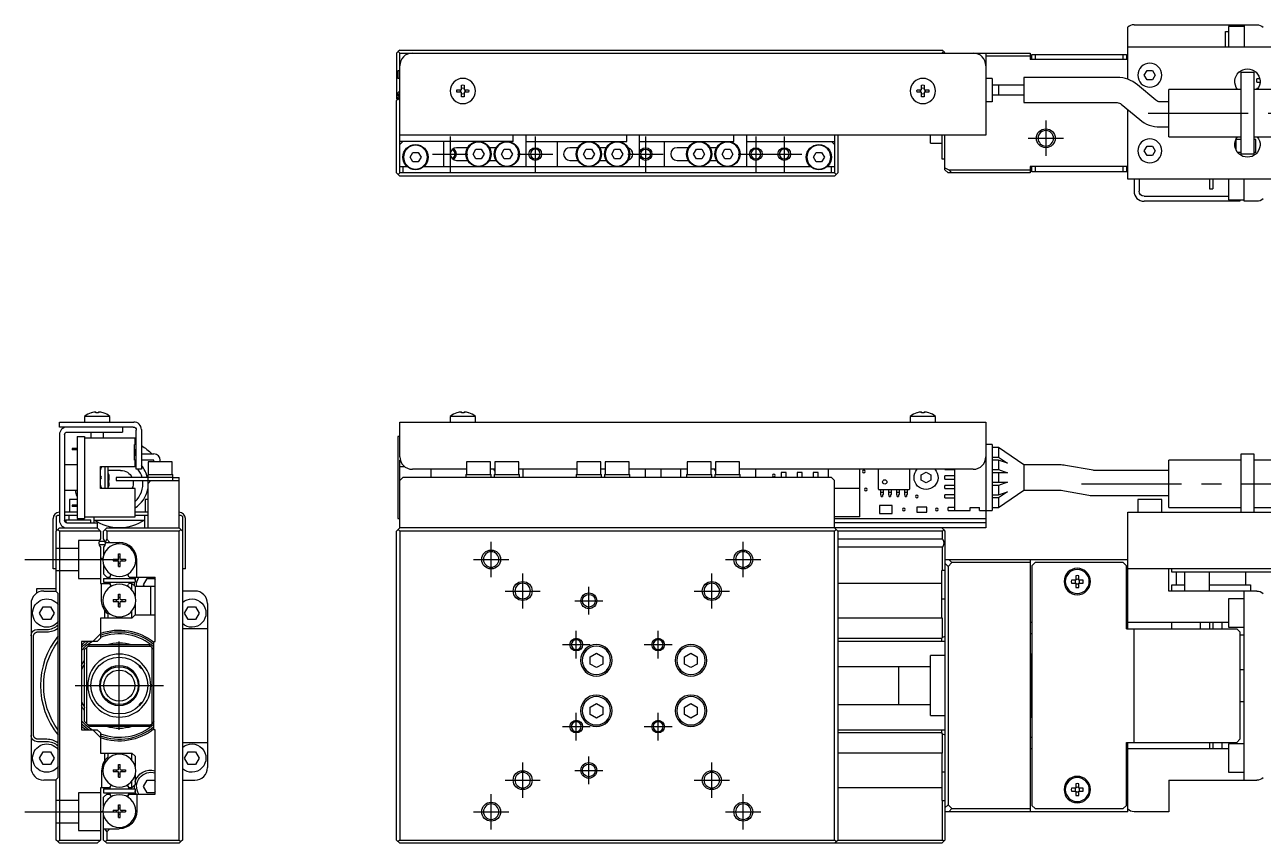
# Model space of a CAD drawing. Extents: x -1 to 643, y -8 to 203.
# Drawn here: x -1 to 195.5, y 73 to 202.8 of the extents above; entities that cross this region are included whole.
import ezdxf

# ---------------------------------------------------------------- set-up
doc = ezdxf.new("R2010")
doc.units = 0
doc.header["$LTSCALE"] = 0.5
doc.linetypes.add('CENTER', pattern=[50.8, 31.75, -6.35, 6.35, -6.35])
doc.linetypes.add('DASHED', pattern=[19.05, 12.7, -6.35])
for name, color, linetype in [('MSM_CENTER', 1, 'CENTER'), ('MSM_CONTINUOUS', 7, 'CONTINUOUS'), ('MSM_DASHED', 4, 'DASHED'), ('MSM_NARROW', 5, 'CONTINUOUS')]:
    doc.layers.add(name, color=color, linetype=linetype)

msp = doc.modelspace()

# ---------------------------------------------------------------- linework, layer by layer
at = {"layer": 'MSM_CENTER'}
for p, q in [((177.25, 188.8), (313.07, 188.8)), ((161, 187.6), (161, 182)), ((66.5, 185.1), (66.5, 179.5)), ((80, 185.1), (80, 179.5)), ((97.5, 185.1), (97.5, 179.5)), ((115, 185.1), (115, 179.5)), ((119.5, 185.1), (119.5, 179.5)), ((158.2, 184.8), (163.8, 184.8)), ((63.7, 182.3), (69.3, 182.3)), ((77.2, 182.3), (82.8, 182.3)), ((94.7, 182.3), (100.3, 182.3)), ((112.2, 182.3), (122.3, 182.3)), ((166.66, 130), (313.4, 130)), ((73, 115.2), (73, 120.8)), ((113, 115.2), (113, 120.8)), ((-1, 118), (14, 118)), ((70.2, 118), (75.8, 118)), ((110.2, 118), (115.8, 118)), ((78, 110.2), (78, 115.8)), ((108, 110.2), (108, 115.8)), ((75.2, 113), (80.8, 113)), ((88.5, 109.25), (88.5, 113.65)), ((105.2, 113), (110.8, 113)), ((86.3, 111.45), (90.7, 111.45)), ((86.5, 102.3), (86.5, 106.7)), ((99.5, 102.3), (99.5, 106.7)), ((14, 91), (14, 105)), ((84.3, 104.5), (88.7, 104.5)), ((97.3, 104.5), (101.7, 104.5)), ((7, 98), (21, 98)), ((86.5, 89.3), (86.5, 93.7)), ((99.5, 89.3), (99.5, 93.7)), ((84.3, 91.5), (88.7, 91.5)), ((97.3, 91.5), (101.7, 91.5)), ((88.5, 82.35), (88.5, 86.75)), ((78, 80.2), (78, 85.8)), ((86.3, 84.55), (90.7, 84.55)), ((108, 80.2), (108, 85.8)), ((75.2, 83), (80.8, 83)), ((105.2, 83), (110.8, 83)), ((73, 75.2), (73, 80.8)), ((113, 75.2), (113, 80.8)), ((-1, 78), (14, 78)), ((70.2, 78), (75.8, 78)), ((110.2, 78), (115.8, 78))]:
    msp.add_line(p, q, dxfattribs=at)
at = {"layer": 'MSM_CONTINUOUS'}
for p, q in [((174, 194.16), (174, 202.42)), ((175, 202.8), (194.5, 202.8)), ((190, 202.55), (190, 199.3)), ((192.5, 202.55), (190, 202.55)), ((192.5, 202.8), (192.5, 199.3)), ((189.5, 201.75), (190, 201.75)), ((189.5, 199.3), (189.5, 201.75)), ((58, 198.3), (58.25, 198.55)), ((58.5, 198.8), (58.25, 198.55)), ((58.25, 198.55), (58.5, 198.3)), ((58.5, 198.8), (144.5, 198.8)), ((144.75, 198.55), (144.5, 198.8)), ((144.5, 198.3), (144.75, 198.55)), ((144.75, 198.55), (145, 198.3)), ((174, 199.3), (201, 199.3)), ((58, 198.3), (58, 191.1)), ((58.5, 198.3), (158.5, 198.3)), ((58.5, 179.3), (58.5, 198.3)), ((151.5, 198.3), (151.5, 185.3)), ((158.5, 197.8), (151.5, 197.8)), ((158.5, 198.3), (158.5, 197.3)), ((174, 197.3), (158.5, 197.3)), ((158.8, 197.3), (158.8, 198.1)), ((158.8, 198.1), (173.8, 198.1)), ((159.3, 198.1), (159.3, 197.3)), ((173.3, 197.3), (173.3, 198.1)), ((173.8, 198.1), (173.8, 197.3)), ((58.2, 195.5), (58.2, 194.3)), ((58.5, 195.5), (58.2, 195.5)), ((176.63, 194.8), (177.07, 195.55)), ((177.07, 194.05), (176.63, 194.8)), ((177.07, 195.55), (177.93, 195.55)), ((177.93, 195.55), (178.37, 194.8)), ((178.37, 194.8), (177.93, 194.05)), ((192, 195.3), (194, 195.3)), ((192, 182.3), (192, 195.3)), ((194, 195.3), (194, 182.3)), ((58.5, 194.3), (58.2, 194.3)), ((68.3, 192.5), (68.3, 193.23)), ((68.7, 193.23), (68.7, 192.5)), ((141.3, 192.5), (141.3, 193.23)), ((141.7, 193.23), (141.7, 192.5)), ((152.5, 194.3), (151.5, 194.3)), ((152.5, 194.3), (152.5, 190.6)), ((157.5, 193.2), (152.5, 193.2)), ((153.5, 193.2), (153.5, 191.7)), ((157.5, 194.45), (157.5, 190.45)), ((172.33, 194.45), (157.5, 194.45)), ((178.47, 190.83), (175.55, 193.28)), ((177.93, 194.05), (177.07, 194.05)), ((194.5, 193.72), (194.5, 194.22)), ((194.95, 194.22), (194.5, 194.22)), ((194.5, 193.72), (195, 193.72)), ((194.5, 192.55), (194.5, 192.72)), ((194.69, 192.72), (194.5, 192.72)), ((58.5, 192.3), (58, 191.8)), ((58.5, 191.8), (58, 191.8)), ((58.5, 191.6), (58, 191.6)), ((58.1, 191), (58, 191.1)), ((58, 190.8), (58.25, 191.05)), ((58, 179.3), (58, 190.8)), ((58.1, 190.9), (58.1, 191.1)), ((58.25, 191.05), (58.5, 191.3)), ((58.25, 191.05), (58.5, 190.8)), ((58.5, 191.4), (58.4, 191.4)), ((67.57, 192.5), (68.3, 192.5)), ((68.3, 192.1), (67.57, 192.1)), ((68.3, 191.37), (68.3, 192.1)), ((68.7, 192.5), (69.43, 192.5)), ((68.7, 192.1), (68.7, 191.37)), ((69.43, 192.1), (68.7, 192.1)), ((140.57, 192.5), (141.3, 192.5)), ((141.3, 192.1), (140.57, 192.1)), ((141.3, 191.37), (141.3, 192.1)), ((141.7, 192.5), (142.43, 192.5)), ((141.7, 192.1), (141.7, 191.37)), ((142.43, 192.1), (141.7, 192.1)), ((152.5, 191.7), (157.5, 191.7)), ((180.5, 185.05), (180.5, 192.55)), ((192, 192.55), (180.5, 192.55)), ((215.5, 192.55), (194, 192.55)), ((152.5, 190.6), (151.5, 190.6)), ((157.5, 190.45), (172.33, 190.45)), ((172.97, 190.22), (175.9, 187.76)), ((174, 178.3), (174, 189.36)), ((180.5, 190.59), (179.11, 190.59)), ((151.5, 185.3), (58.5, 185.3)), ((76.5, 184.3), (76.5, 185.3)), ((78.5, 185.3), (78.5, 180.3)), ((94.5, 184.3), (94.5, 185.3)), ((96.5, 185.3), (96.5, 180.3)), ((111.5, 184.3), (111.5, 185.3)), ((113.5, 185.3), (113.5, 180.3)), ((127.5, 185.3), (127.5, 179.3)), ((128, 185.3), (128, 179.3)), ((142.7, 184.05), (142.7, 185.3)), ((144.5, 185.3), (144.5, 181.55)), ((145, 179.8), (145, 185.3)), ((179.11, 186.59), (180.5, 186.59)), ((180.5, 185.05), (192, 185.05)), ((194, 185.05), (215.5, 185.05)), ((58.5, 183.8), (59, 184.3)), ((76.5, 184.3), (58.5, 184.3)), ((65.5, 180.3), (65.5, 184.3)), ((69.27, 183.3), (67.5, 183.3)), ((70.13, 182.3), (70.57, 183.05)), ((70.57, 183.05), (71.43, 183.05)), ((71.43, 183.05), (71.87, 182.3)), ((73.77, 183.3), (72.73, 183.3)), ((74.63, 182.3), (75.07, 183.05)), ((75.07, 183.05), (75.93, 183.05)), ((75.93, 183.05), (76.37, 182.3)), ((78.5, 184.3), (94.5, 184.3)), ((83.5, 180.3), (83.5, 184.3)), ((86.77, 183.3), (85.5, 183.3)), ((87.63, 182.3), (88.07, 183.05)), ((88.07, 183.05), (88.93, 183.05)), ((88.93, 183.05), (89.37, 182.3)), ((91.27, 183.3), (90.23, 183.3)), ((92.13, 182.3), (92.57, 183.05)), ((92.57, 183.05), (93.43, 183.05)), ((93.43, 183.05), (93.87, 182.3)), ((96.5, 184.3), (111.5, 184.3)), ((100.5, 180.3), (100.5, 184.3)), ((104.27, 183.3), (102.5, 183.3)), ((105.13, 182.3), (105.57, 183.05)), ((105.57, 183.05), (106.43, 183.05)), ((106.43, 183.05), (106.87, 182.3)), ((108.77, 183.3), (107.73, 183.3)), ((109.63, 182.3), (110.07, 183.05)), ((110.07, 183.05), (110.93, 183.05)), ((110.93, 183.05), (111.37, 182.3)), ((113.5, 184.3), (127.5, 184.3)), ((127, 184.3), (127.5, 183.8)), ((142.7, 184.05), (144.5, 184.05)), ((176.63, 182.8), (177.07, 183.55)), ((177.07, 182.05), (176.63, 182.8)), ((177.07, 183.55), (177.93, 183.55)), ((177.93, 183.55), (178.37, 182.8)), ((178.37, 182.8), (177.93, 182.05)), ((191.17, 184.58), (191.17, 183)), ((192, 184.58), (191.17, 184.58)), ((194.32, 184.58), (194, 184.58)), ((194.32, 182.58), (194.32, 184.58)), ((60.13, 181.8), (60.57, 182.55)), ((60.57, 181.05), (60.13, 181.8)), ((60.57, 182.55), (61.43, 182.55)), ((61.43, 181.05), (60.57, 181.05)), ((61.43, 182.55), (61.87, 181.8)), ((61.87, 181.8), (61.43, 181.05)), ((67.5, 181.3), (69.27, 181.3)), ((70.57, 181.55), (70.13, 182.3)), ((71.43, 181.55), (70.57, 181.55)), ((71.87, 182.3), (71.43, 181.55)), ((72.73, 181.3), (73.77, 181.3)), ((75.07, 181.55), (74.63, 182.3)), ((75.93, 181.55), (75.07, 181.55)), ((76.37, 182.3), (75.93, 181.55)), ((85.5, 181.3), (86.77, 181.3)), ((88.07, 181.55), (87.63, 182.3)), ((88.93, 181.55), (88.07, 181.55)), ((89.37, 182.3), (88.93, 181.55)), ((90.23, 181.3), (91.27, 181.3)), ((92.57, 181.55), (92.13, 182.3)), ((93.43, 181.55), (92.57, 181.55)), ((93.87, 182.3), (93.43, 181.55)), ((102.5, 181.3), (104.27, 181.3)), ((105.57, 181.55), (105.13, 182.3)), ((106.43, 181.55), (105.57, 181.55)), ((106.87, 182.3), (106.43, 181.55)), ((107.73, 181.3), (108.77, 181.3)), ((110.07, 181.55), (109.63, 182.3)), ((110.93, 181.55), (110.07, 181.55)), ((111.37, 182.3), (110.93, 181.55)), ((124.13, 181.8), (124.57, 182.55)), ((124.57, 181.05), (124.13, 181.8)), ((124.57, 182.55), (125.43, 182.55)), ((125.43, 181.05), (124.57, 181.05)), ((125.43, 182.55), (125.87, 181.8)), ((125.87, 181.8), (125.43, 181.05)), ((144.5, 181.55), (145, 181.55)), ((177.93, 182.05), (177.07, 182.05)), ((191.42, 182.58), (192, 182.58)), ((194, 182.3), (192, 182.3)), ((194, 182.58), (194.32, 182.58)), ((58.25, 179.05), (58, 179.3)), ((58.5, 179.3), (58.25, 179.05)), ((58.25, 179.05), (58.5, 178.8)), ((58.5, 180.3), (59.68, 180.3)), ((127.5, 179.3), (58.5, 179.3)), ((59, 180.3), (59, 179.3)), ((62.32, 180.3), (123.68, 180.3)), ((126.32, 180.3), (127.5, 180.3)), ((127, 179.3), (127, 180.3)), ((127.75, 179.05), (127.5, 179.3)), ((127.5, 178.8), (128, 179.3)), ((145, 180.11), (145.61, 179.8)), ((145.5, 179.3), (145, 179.8)), ((158.5, 179.3), (145.5, 179.3)), ((145.61, 179.8), (158.5, 179.8)), ((145.61, 179.8), (146.11, 179.3)), ((174, 180.3), (158.5, 180.3)), ((158.5, 180.3), (158.5, 179.3)), ((158.8, 179.5), (158.8, 180.3)), ((174, 179.5), (158.8, 179.5)), ((159.3, 180.3), (159.3, 179.5)), ((173.3, 179.5), (173.3, 180.3)), ((173.8, 180.3), (173.8, 179.5)), ((127.5, 178.8), (58.5, 178.8)), ((201, 178.3), (174, 178.3)), ((175, 178.3), (175, 176.4)), ((175.8, 178.3), (175.8, 176.4)), ((187, 178.3), (187, 176.8)), ((187.5, 178.3), (187.5, 176.8)), ((190, 178.3), (190, 175.05)), ((192.5, 174.8), (192.5, 178.3)), ((176.6, 175.6), (190, 175.6)), ((187, 176.8), (187.5, 176.8)), ((190, 175.05), (192.5, 175.05)), ((191.3, 174.8), (191.3, 175.05)), ((191.8, 175.05), (191.8, 174.8)), ((191.8, 174.8), (176.6, 174.8)), ((194.5, 174.8), (192.5, 174.8)), ((4.5, 139), (4.5, 139.8)), ((4.5, 139.8), (16.3, 139.8)), ((8.5, 140.7), (8.5, 139.8)), ((12.5, 140.7), (8.5, 140.7)), ((9.57, 141.26), (9.55, 141.26)), ((10.3, 141.26), (10.3, 141.39)), ((10.7, 141.26), (10.3, 141.26)), ((10.7, 141.39), (10.7, 141.26)), ((11.45, 141.26), (11.43, 141.26)), ((12.5, 139.8), (12.5, 140.7)), ((58.5, 139.8), (151.5, 139.8)), ((58.5, 134.3), (58.5, 139.8)), ((70.5, 140.7), (66.5, 140.7)), ((66.5, 140.7), (66.5, 139.8)), ((67.57, 141.26), (67.55, 141.26)), ((68.3, 141.26), (68.3, 141.39)), ((68.7, 141.26), (68.3, 141.26)), ((68.7, 141.39), (68.7, 141.26)), ((69.45, 141.26), (69.43, 141.26)), ((70.5, 139.8), (70.5, 140.7)), ((143.5, 140.7), (139.5, 140.7)), ((139.5, 140.7), (139.5, 139.8)), ((140.57, 141.26), (140.55, 141.26)), ((141.3, 141.26), (141.3, 141.39)), ((141.7, 141.26), (141.3, 141.26)), ((141.7, 141.39), (141.7, 141.26)), ((142.45, 141.26), (142.43, 141.26)), ((143.5, 139.8), (143.5, 140.7)), ((151.5, 139.8), (151.5, 123)), ((16.2, 139), (4.5, 139)), ((4.5, 137.8), (4.5, 124.2)), ((5.3, 137.8), (5.3, 124.2)), ((5.7, 138.2), (14.5, 138.2)), ((9.5, 138.2), (9.5, 137.25)), ((11.5, 137.25), (11.5, 138.2)), ((14.5, 139), (14.5, 138.2)), ((16.7, 132.3), (16.7, 138.5)), ((17.5, 138.6), (17.5, 132.3)), ((7.3, 135.62), (6.5, 135.62)), ((6.5, 135.62), (6.5, 135.38)), ((7.3, 137.5), (7.3, 124.5)), ((7.3, 137.5), (8.5, 137.5)), ((8.5, 137.5), (8.5, 124.5)), ((16.5, 137.25), (8.5, 137.25)), ((16.4, 133.75), (16.4, 136.25)), ((16.5, 136.25), (16.4, 136.25)), ((16.5, 136.25), (16.5, 137.25)), ((58.2, 137.5), (58.2, 124.5)), ((58.5, 137.5), (58.2, 137.5)), ((152.5, 136.25), (151.5, 136.25)), ((152.5, 136.25), (152.5, 125.75)), ((153.5, 135.75), (152.5, 135.75)), ((157.5, 133), (153.5, 135.75)), ((153.5, 135.75), (153.5, 134.25)), ((7.3, 135.38), (6.5, 135.38)), ((16.4, 135.45), (16.5, 135.45)), ((16.4, 135.07), (16.5, 135.07)), ((16.4, 134.92), (16.5, 134.92)), ((16.4, 134.55), (16.5, 134.55)), ((16.7, 133.75), (16.4, 133.75)), ((16.5, 134.55), (16.5, 135.45)), ((16.5, 134.75), (16.7, 134.75)), ((16.5, 132.75), (16.5, 133.75)), ((17.5, 134.75), (19.5, 134.75)), ((19.5, 133.75), (17.5, 133.75)), ((19.5, 133.5), (19.5, 133.75)), ((20.5, 133.5), (20.5, 133.75)), ((58.5, 123), (58.5, 133.75)), ((58.58, 133.75), (58.5, 133.75)), ((152.5, 134.25), (153.5, 134.25)), ((153.5, 133.75), (152.5, 133.75)), ((153.5, 134.25), (154.95, 133.25)), ((154.95, 133.25), (153.5, 133.75)), ((153.5, 133.75), (153.5, 132.25)), ((180.5, 126.25), (180.5, 133.75)), ((192, 133.75), (180.5, 133.75)), ((192, 134.75), (194, 134.75)), ((192, 125.5), (192, 134.75)), ((194, 134.75), (194, 125.5)), ((215.5, 133.75), (194, 133.75)), ((7.3, 133), (5.3, 133)), ((11, 132.75), (16.5, 132.75)), ((11, 129.25), (11, 132.75)), ((11.7, 132.75), (11.7, 129.25)), ((12.2, 132.75), (12.2, 129.25)), ((14.21, 132.13), (12.2, 132.13)), ((17.5, 132.3), (16.7, 132.3)), ((18.6, 133.5), (18.6, 131.5)), ((22.4, 133.5), (18.6, 133.5)), ((22.4, 131.5), (22.4, 133.5)), ((58.5, 132.75), (59.24, 132.75)), ((69.1, 132.3), (60.5, 132.3)), ((63.5, 131), (63.5, 132.3)), ((72.9, 133.5), (69.1, 133.5)), ((69.1, 133.5), (69.1, 131.5)), ((72.9, 131.5), (72.9, 133.5)), ((73.6, 132.3), (72.9, 132.3)), ((77.4, 133.5), (73.6, 133.5)), ((73.6, 133.5), (73.6, 131.5)), ((77.4, 131.5), (77.4, 133.5)), ((86.6, 132.3), (77.4, 132.3)), ((78.1, 131), (78.1, 132.3)), ((90.4, 133.5), (86.6, 133.5)), ((86.6, 133.5), (86.6, 131.5)), ((90.4, 131.5), (90.4, 133.5)), ((91.1, 132.3), (90.4, 132.3)), ((94.9, 133.5), (91.1, 133.5)), ((91.1, 133.5), (91.1, 131.5)), ((94.9, 131.5), (94.9, 133.5)), ((104.1, 132.3), (94.9, 132.3)), ((97.5, 131), (97.5, 132.3)), ((99.9, 132.3), (99.9, 131)), ((103.1, 131), (103.1, 132.3)), ((107.9, 133.5), (104.1, 133.5)), ((104.1, 133.5), (104.1, 131.5)), ((107.9, 131.5), (107.9, 133.5)), ((108.6, 132.3), (107.9, 132.3)), ((112.4, 133.5), (108.6, 133.5)), ((108.6, 133.5), (108.6, 131.5)), ((112.4, 131.5), (112.4, 133.5)), ((149.5, 132.3), (112.4, 132.3)), ((115, 131), (115, 132.3)), ((119.03, 131.8), (119.03, 131)), ((119.83, 131.8), (119.03, 131.8)), ((119.83, 131), (119.83, 131.8)), ((121.57, 131.8), (121.57, 131)), ((122.37, 131.8), (121.57, 131.8)), ((122.37, 131), (122.37, 131.8)), ((124.91, 131.8), (124.11, 131.8)), ((124.11, 131.8), (124.11, 131)), ((124.91, 131), (124.91, 131.8)), ((126.5, 131), (126.5, 132.3)), ((131.5, 124.75), (131.5, 132.3)), ((134.45, 129.15), (134.45, 132.3)), ((139.35, 132.3), (139.35, 129.15)), ((141.25, 131.43), (142, 131.87)), ((142, 131.87), (142.75, 131.43)), ((145, 132.25), (145, 132.3)), ((145, 132.25), (146.5, 132.25)), ((146.5, 132.3), (146.5, 125.75)), ((152.5, 132.25), (153.5, 132.25)), ((154.95, 131.75), (152.5, 131.75)), ((153.5, 132.25), (154.95, 131.75)), ((153.5, 131.75), (153.5, 130.25)), ((157.5, 133), (157.5, 129)), ((163.24, 133), (157.5, 133)), ((168.51, 132.15), (164.11, 132.92)), ((180.5, 132.13), (168.69, 132.13)), ((12.35, 130.13), (12.35, 131)), ((13.5, 131), (13.5, 130.5)), ((22.5, 131), (13.5, 131)), ((13.5, 130.5), (23.5, 130.5)), ((18.5, 131.5), (18.5, 123)), ((18.5, 131.5), (22.5, 131.5)), ((18.5, 130), (19, 130.5)), ((22.5, 130.5), (22.5, 131.5)), ((22.5, 131), (23.5, 131)), ((23.5, 123), (23.5, 131)), ((59, 131), (58.5, 130.5)), ((127, 131), (59, 131)), ((69, 131.5), (73, 131.5)), ((69, 131.5), (69, 131)), ((73, 131), (73, 131.5)), ((73.5, 131.5), (77.5, 131.5)), ((73.5, 131.5), (73.5, 131)), ((77.5, 131), (77.5, 131.5)), ((86.5, 131.5), (90.5, 131.5)), ((86.5, 131.5), (86.5, 131)), ((90.5, 131), (90.5, 131.5)), ((91, 131.5), (95, 131.5)), ((91, 131.5), (91, 131)), ((95, 131), (95, 131.5)), ((104, 131.5), (108, 131.5)), ((104, 131.5), (104, 131)), ((108, 131), (108, 131.5)), ((108.5, 131.5), (112.5, 131.5)), ((108.5, 131.5), (108.5, 131)), ((112.5, 131), (112.5, 131.5)), ((127.5, 130.5), (127, 131)), ((127.5, 123), (127.5, 130.5)), ((141.25, 130.57), (141.25, 131.43)), ((142, 130.13), (141.25, 130.57)), ((142.75, 130.57), (142, 130.13)), ((142.75, 131.43), (142.75, 130.57)), ((145, 130.75), (145, 131.25)), ((146.5, 131.25), (145, 131.25)), ((145, 130.75), (146.5, 130.75)), ((145, 129.25), (145, 129.75)), ((146.5, 129.75), (145, 129.75)), ((152.5, 130.25), (154.95, 130.25)), ((153.5, 129.75), (152.5, 129.75)), ((154.95, 130.25), (153.5, 129.75)), ((153.5, 129.75), (153.5, 128.25)), ((5.3, 129), (7.3, 129)), ((16.5, 129.25), (11, 129.25)), ((16.5, 124.75), (16.5, 129.25)), ((131.5, 129.25), (127.5, 129.25)), ((139.25, 129.05), (134.55, 129.05)), ((134.78, 129.05), (134.78, 128.32)), ((135.21, 128.61), (134.78, 128.61)), ((134.89, 128.25), (134.78, 128.32)), ((134.89, 128), (134.89, 128.25)), ((134.89, 128), (135.09, 128)), ((135.21, 128.32), (135.09, 128.25)), ((135.09, 128.25), (135.09, 128)), ((135.21, 129.05), (135.21, 128.32)), ((136.05, 129.05), (136.05, 128.32)), ((136.48, 128.61), (136.05, 128.61)), ((136.16, 128.25), (136.05, 128.32)), ((136.16, 128), (136.16, 128.25)), ((136.16, 128), (136.36, 128)), ((136.48, 128.32), (136.36, 128.25)), ((136.36, 128.25), (136.36, 128)), ((136.48, 129.05), (136.48, 128.32)), ((137.32, 129.05), (137.32, 128.32)), ((137.75, 128.61), (137.32, 128.61)), ((137.43, 128.25), (137.32, 128.32)), ((137.43, 128), (137.43, 128.25)), ((137.43, 128), (137.63, 128)), ((137.75, 128.32), (137.63, 128.25)), ((137.63, 128.25), (137.63, 128)), ((137.75, 129.05), (137.75, 128.32)), ((138.59, 129.05), (138.59, 128.32)), ((139.02, 128.61), (138.59, 128.61)), ((138.7, 128.25), (138.59, 128.32)), ((138.7, 128), (138.7, 128.25)), ((138.7, 128), (138.9, 128)), ((139.02, 128.32), (138.9, 128.25)), ((138.9, 128.25), (138.9, 128)), ((139.02, 129.05), (139.02, 128.32)), ((145, 129.25), (146.5, 129.25)), ((145, 127.75), (145, 128.25)), ((146.5, 128.25), (145, 128.25)), ((145, 127.75), (146.5, 127.75)), ((152.5, 128.25), (153.5, 128.25)), ((153.5, 127.75), (152.5, 127.75)), ((153.5, 126.25), (157.5, 129)), ((153.5, 128.25), (154.95, 128.75)), ((154.95, 128.75), (153.5, 127.75)), ((153.5, 127.75), (153.5, 126.25)), ((157.5, 129), (163.24, 129)), ((163.41, 128.98), (167.82, 128.21)), ((168.69, 128.13), (180.5, 128.13)), ((6.1, 127.5), (6.1, 125.5)), ((7.3, 127.5), (6.1, 127.5)), ((7.3, 126.62), (6.5, 126.62)), ((6.5, 126.62), (6.5, 126.38)), ((7.3, 126.38), (6.5, 126.38)), ((18.1, 127.5), (18.1, 125.5)), ((18.5, 127.5), (18.1, 127.5)), ((134.63, 126.54), (134.63, 125.29)), ((136.63, 126.54), (134.63, 126.54)), ((136.63, 125.29), (136.63, 126.54)), ((142.14, 126.32), (140.54, 126.32)), ((140.54, 126.32), (140.54, 125.52)), ((142.14, 125.52), (142.14, 126.32)), ((146.5, 126.25), (145.5, 126.25)), ((145.5, 125.75), (145.5, 126.25)), ((149, 125.75), (149, 126.25)), ((149, 126.25), (150.5, 126.25)), ((150.5, 125.75), (150.5, 126.25)), ((152.5, 126.25), (153.5, 126.25)), ((179.4, 127.5), (175.6, 127.5)), ((175.6, 127.5), (175.6, 125.5)), ((179.4, 125.5), (179.4, 127.5)), ((180.5, 126.25), (192, 126.25)), ((194, 126.25), (215.5, 126.25)), ((3.5, 116.5), (3.5, 124.5)), ((4, 124.8), (4, 122.5)), ((4.5, 125), (4.2, 125)), ((7.3, 125.5), (5.3, 125.5)), ((7.3, 125), (5.3, 125)), ((5.5, 124.3), (5.5, 123.85)), ((5.5, 124.3), (9.5, 124.3)), ((5.7, 123.8), (10.5, 123.8)), ((6, 125), (6, 124.3)), ((7.3, 124.5), (8.5, 124.5)), ((8.5, 124.75), (16.5, 124.75)), ((9.5, 123.8), (9.5, 124.3)), ((10, 123.8), (10, 124.75)), ((10, 124.25), (18, 124.25)), ((10.5, 123.8), (10.5, 123)), ((18.5, 125.5), (16.5, 125.5)), ((18.5, 125), (16.5, 125)), ((18, 125), (18, 123)), ((23.8, 125), (23.5, 125)), ((24, 124.8), (24, 122.5)), ((24.5, 116.5), (24.5, 124.5)), ((58.2, 124.5), (58.5, 124.5)), ((131.5, 124.75), (127.5, 124.75)), ((127.5, 124.5), (151.5, 124.5)), ((151.5, 123.8), (127.5, 123.8)), ((134.63, 125.29), (136.63, 125.29)), ((140.54, 125.52), (142.14, 125.52)), ((145.5, 125.75), (149, 125.75)), ((150.5, 125.75), (152.5, 125.75)), ((174, 107), (174, 125.5)), ((174, 125.5), (201, 125.5)), ((4, 122.5), (4.25, 122.75)), ((4, 112.9), (4, 122.5)), ((4.25, 122.75), (4.5, 123)), ((4.5, 122.5), (4.25, 122.75)), ((4.5, 123), (10.5, 123)), ((4.5, 122.5), (4.5, 73.5)), ((11, 122.5), (4.5, 122.5)), ((10.5, 123), (11, 122.5)), ((11, 122.5), (11, 121.26)), ((12, 123), (11.5, 122.5)), ((11.5, 121.26), (11.5, 122.5)), ((12, 122.5), (11.75, 122.75)), ((12, 123), (23.5, 123)), ((12, 122.5), (12, 121.2)), ((23.5, 122.5), (12, 122.5)), ((23.5, 123), (23.75, 122.75)), ((23.75, 122.75), (23.5, 122.5)), ((23.5, 73.5), (23.5, 122.5)), ((23.75, 122.75), (24, 122.5)), ((24, 122.5), (24, 73.5)), ((58.25, 122.75), (58, 122.5)), ((58, 73.5), (58, 122.5)), ((58.5, 123), (58.25, 122.75)), ((58.25, 122.75), (58.5, 122.5)), ((151.5, 123), (58.5, 123)), ((127.5, 122.5), (58.5, 122.5)), ((58.5, 122.5), (58.5, 73.5)), ((127.75, 122.75), (127.5, 123)), ((127.5, 122.5), (127.75, 122.75)), ((127.5, 73.5), (127.5, 122.5)), ((128, 122.5), (127.75, 122.75)), ((144.6, 122.5), (128, 122.5)), ((128, 122.5), (128, 73.5)), ((144.8, 122.7), (144.5, 123)), ((144.6, 122.5), (144.8, 122.7)), ((144.6, 121.26), (144.6, 122.5)), ((144.8, 122.7), (145, 122.5)), ((145, 122.5), (145, 73.5)), ((10.77, 120.4), (11.73, 120.4)), ((10.8, 120.9), (11.7, 120.9)), ((11, 119.94), (11, 114.2)), ((11.5, 119.94), (11.5, 118.61)), ((12, 121.2), (11.73, 120.81)), ((11.74, 120.7), (14, 120.7)), ((12.5, 120.7), (12, 121.2)), ((128, 121.26), (144.6, 121.26)), ((144.6, 119.94), (128, 119.94)), ((144.63, 121.23), (144.6, 121.26)), ((144.6, 119.94), (144.63, 119.97)), ((144.6, 116.25), (144.6, 119.94)), ((144.66, 121.19), (144.63, 121.23)), ((144.63, 119.97), (144.66, 120.01)), ((144.68, 121.15), (144.66, 121.19)), ((144.66, 120.01), (144.68, 120.05)), ((144.71, 121.12), (144.68, 121.15)), ((144.68, 120.05), (144.71, 120.08)), ((144.73, 121.08), (144.71, 121.12)), ((144.71, 120.08), (144.73, 120.12)), ((144.75, 121.04), (144.73, 121.08)), ((144.73, 120.12), (144.75, 120.16)), ((144.77, 121), (144.75, 121.04)), ((144.75, 120.16), (144.77, 120.2)), ((144.79, 120.95), (144.77, 121)), ((144.77, 120.2), (144.79, 120.25)), ((144.8, 120.91), (144.79, 120.95)), ((144.79, 120.25), (144.8, 120.29)), ((144.81, 120.87), (144.8, 120.91)), ((144.8, 120.29), (144.81, 120.33)), ((144.82, 120.82), (144.81, 120.87)), ((144.81, 120.33), (144.82, 120.38)), ((144.83, 120.78), (144.82, 120.82)), ((144.82, 120.38), (144.83, 120.42)), ((144.84, 120.74), (144.83, 120.78)), ((144.83, 120.42), (144.84, 120.46)), ((144.85, 120.69), (144.84, 120.74)), ((144.84, 120.46), (144.85, 120.51)), ((144.85, 120.65), (144.85, 120.69)), ((144.85, 120.6), (144.85, 120.65)), ((144.85, 120.55), (144.85, 120.6)), ((144.85, 120.51), (144.85, 120.55)), ((11, 118.2), (11.42, 118.2)), ((11.4, 118), (11, 118)), ((13, 118.05), (13.8, 118.05)), ((13, 118.05), (13, 117.76)), ((13.53, 117.76), (13.53, 118.05)), ((13.86, 118.9), (14.15, 118.9)), ((13.86, 118.11), (13.86, 118.9)), ((14.15, 118.37), (13.86, 118.37)), ((14.15, 118.11), (14.15, 118.9)), ((14.21, 118.05), (15, 118.05)), ((14.47, 117.76), (14.47, 118.05)), ((15, 118.05), (15, 117.76)), ((145, 118), (174, 118)), ((145.61, 118), (146.11, 117.5)), ((158.5, 118), (158.5, 78)), ((4, 116.5), (3.5, 116.5)), ((11.5, 117.19), (11.5, 115.7)), ((13, 117.76), (13.8, 117.76)), ((13.86, 116.9), (13.86, 117.7)), ((13.86, 117.43), (14.15, 117.43)), ((13.86, 116.9), (14.15, 116.9)), ((14.15, 116.9), (14.15, 117.7)), ((14.21, 117.76), (15, 117.76)), ((16.8, 115.2), (16.8, 117.9)), ((24.5, 116.5), (24, 116.5)), ((144.5, 108.7), (144.5, 116.25)), ((145, 116.25), (144.5, 116.25)), ((145.5, 116.89), (145, 117.39)), ((146.11, 117.5), (145.5, 116.89)), ((145.5, 116.89), (145.5, 79.11)), ((158.5, 117.5), (146.11, 117.5)), ((159.3, 117.5), (158.8, 117)), ((158.8, 117), (158.8, 79)), ((173.3, 117.5), (159.3, 117.5)), ((173.8, 117), (173.3, 117.5)), ((173.8, 107), (173.8, 117)), ((201, 116.5), (174, 116.5)), ((180.5, 113), (180.5, 116.5)), ((181, 116), (181, 116.5)), ((201, 116), (181, 116)), ((181.75, 114), (181.75, 116)), ((183, 116), (183, 113)), ((187, 113), (187, 116)), ((192.75, 114), (192.75, 116)), ((11, 114.2), (12.46, 114.2)), ((11.2, 111.5), (11.2, 114.2)), ((11.5, 115.7), (12, 115.2)), ((11.5, 115), (16.5, 115)), ((11.5, 115), (11.5, 114.4)), ((11.5, 114.4), (16.5, 114.4)), ((12, 115.2), (12.46, 115.2)), ((12.54, 115.34), (12.46, 115.2)), ((12.46, 114.2), (12.67, 113.82)), ((15.54, 115.2), (15.33, 115.58)), ((15.46, 114.06), (15.54, 114.2)), ((15.54, 115.2), (19.7, 115.2)), ((16, 114.2), (15.54, 114.2)), ((16.5, 113.7), (16, 114.2)), ((16, 113.16), (16, 114.2)), ((16.5, 115), (16.5, 114.4)), ((17.85, 114), (18.42, 115)), ((18.02, 113.7), (17.85, 114)), ((18.42, 115), (19.58, 115)), ((19.58, 115), (19.7, 114.79)), ((19.7, 105), (19.7, 115.2)), ((144.5, 114.2), (128, 114.2)), ((165.76, 114.74), (165.08, 114.74)), ((165.08, 114.26), (165.76, 114.26)), ((165.76, 115.42), (165.76, 114.74)), ((165.76, 114.26), (165.76, 113.58)), ((166.24, 114.74), (166.24, 115.42)), ((166.92, 114.74), (166.24, 114.74)), ((166.24, 114.26), (166.92, 114.26)), ((166.24, 113.58), (166.24, 114.26)), ((181, 114), (183, 114)), ((181, 113), (181, 114)), ((187, 114), (193.5, 114)), ((193.5, 114), (193.5, 113)), ((0.9, 112.67), (0.9, 113.4)), ((0.9, 113.4), (4, 113.4)), ((2, 113), (4, 113)), ((4, 112.9), (4.3, 112.6)), ((4.3, 83.4), (4.3, 112.6)), ((13.86, 112.5), (14.15, 112.5)), ((13.86, 111.71), (13.86, 112.5)), ((14.15, 111.71), (14.15, 112.5)), ((16.5, 113.7), (16.5, 112.21)), ((19.7, 113.7), (16.5, 113.7)), ((19, 109.2), (19, 113.7)), ((26, 113), (24, 113)), ((194.5, 113), (180.5, 113)), ((192.5, 83), (192.5, 113)), ((0, 111), (0, 85)), ((1.35, 109.5), (1.92, 110.5)), ((1.92, 110.5), (3.08, 110.5)), ((3.08, 110.5), (3.65, 109.5)), ((13, 111.64), (13.8, 111.64)), ((13, 111.64), (13, 111.36)), ((13, 111.36), (13.8, 111.36)), ((13.53, 111.36), (13.53, 111.64)), ((14.15, 111.97), (13.86, 111.97)), ((13.86, 110.5), (13.86, 111.3)), ((13.86, 111.03), (14.15, 111.03)), ((13.86, 110.5), (14.15, 110.5)), ((14.15, 110.5), (14.15, 111.3)), ((14.21, 111.64), (15, 111.64)), ((14.21, 111.36), (15, 111.36)), ((14.47, 111.36), (14.47, 111.64)), ((15, 111.64), (15, 111.36)), ((16.5, 110.79), (16.5, 109.2)), ((24.35, 109.5), (24.92, 110.5)), ((24.92, 110.5), (26.08, 110.5)), ((26.08, 110.5), (26.65, 109.5)), ((28, 111), (28, 107)), ((144.5, 111.75), (145, 111.75)), ((190, 111.75), (190, 107.25)), ((192.5, 111.75), (190, 111.75)), ((1.92, 108.5), (1.35, 109.5)), ((3.08, 108.5), (1.92, 108.5)), ((3.65, 109.5), (3.08, 108.5)), ((16, 108.7), (11, 108.7)), ((11, 108.7), (11, 105.5)), ((11.7, 108.7), (11.7, 109.9)), ((12.2, 109.36), (12.2, 108.7)), ((16, 108.7), (16, 109.84)), ((16, 108.7), (16.5, 109.2)), ((16.5, 109.2), (19.7, 109.2)), ((24.92, 108.5), (24.35, 109.5)), ((26.08, 108.5), (24.92, 108.5)), ((26.65, 109.5), (26.08, 108.5)), ((144.6, 108.7), (128, 108.7)), ((144.6, 105.64), (144.6, 108.7)), ((1, 106.9), (2.5, 106.9)), ((1.13, 106.52), (2.5, 106.52)), ((9.79, 105), (11, 106.21)), ((28, 107), (24, 107)), ((28, 107), (28, 89)), ((158.8, 108), (158.5, 108)), ((158.5, 106.25), (158.8, 106.25)), ((190, 108), (173.8, 108)), ((173.8, 107), (191.3, 107)), ((175, 89), (175, 107)), ((181, 107), (181, 108)), ((185.5, 108), (185.5, 107)), ((187, 108), (187, 107)), ((187.5, 108), (187.5, 107)), ((189, 107), (189, 108)), ((190, 107.25), (192.5, 107.25)), ((191.8, 106.5), (191.3, 107)), ((191.8, 106.5), (191.8, 89.5)), ((0.38, 90.23), (0.38, 105.77)), ((10.5, 105), (8, 105)), ((8, 105), (8, 91)), ((8.5, 103.7), (9, 104.2)), ((9, 104.2), (9.3, 104.5)), ((19, 104.2), (9, 104.2)), ((9.3, 104.5), (18.7, 104.5)), ((11, 105.5), (10.5, 105)), ((18.7, 104.5), (19, 104.2)), ((19.2, 104), (19, 104.2)), ((19.5, 91), (19.5, 105)), ((19.5, 105), (19.7, 105)), ((87.2, 104.11), (87.2, 104.2)), ((128, 105.5), (144.5, 105.5)), ((145, 105), (128, 105)), ((144.5, 105.5), (144.6, 105.64)), ((144.5, 105), (144.5, 105.5)), ((145, 105.81), (144.6, 105.64)), ((192.5, 106), (191.8, 106)), ((8.5, 92.3), (8.5, 103.7)), ((8.8, 104), (8.8, 92)), ((19.2, 92), (19.2, 104)), ((19.2, 104), (19.5, 103.7)), ((88.7, 102.58), (89.7, 103.15)), ((88.7, 101.42), (88.7, 102.58)), ((89.7, 103.15), (90.7, 102.58)), ((90.7, 102.58), (90.7, 101.42)), ((103.7, 102.58), (104.7, 103.15)), ((103.7, 101.42), (103.7, 102.58)), ((104.7, 103.15), (105.7, 102.58)), ((105.7, 102.58), (105.7, 101.42)), ((142.7, 93.25), (142.7, 102.75)), ((145, 102.75), (142.7, 102.75)), ((158.7, 103), (158.5, 102.8)), ((158.7, 103), (158.7, 93)), ((158.8, 103), (158.7, 103)), ((17.2, 100.97), (17.2, 101.16)), ((17.2, 100.97), (17.43, 100.75)), ((17.43, 100.92), (17.43, 100.75)), ((17.43, 100.75), (17.56, 100.75)), ((89.7, 100.85), (88.7, 101.42)), ((90.7, 101.42), (89.7, 100.85)), ((104.7, 100.85), (103.7, 101.42)), ((105.7, 101.42), (104.7, 100.85)), ((142.7, 101), (128, 101)), ((137.7, 95), (137.7, 101)), ((192.5, 100.5), (191.8, 100.5)), ((11.04, 96.94), (11.04, 96.94)), ((16.97, 96.94), (16.97, 96.94)), ((12.56, 95.2), (12.63, 95.2)), ((12.69, 95.14), (12.63, 95.2)), ((15.38, 95.2), (15.31, 95.14)), ((15.38, 95.2), (15.44, 95.2)), ((17.43, 95.25), (17.2, 95.03)), ((17.2, 94.84), (17.2, 95.03)), ((17.56, 95.25), (17.43, 95.25)), ((17.43, 95.25), (17.43, 95.08)), ((88.7, 94.58), (89.7, 95.15)), ((88.7, 93.42), (88.7, 94.58)), ((89.7, 95.15), (90.7, 94.58)), ((90.7, 94.58), (90.7, 93.42)), ((103.7, 94.58), (104.7, 95.15)), ((103.7, 93.42), (103.7, 94.58)), ((104.7, 95.15), (105.7, 94.58)), ((105.7, 94.58), (105.7, 93.42)), ((128, 95), (142.7, 95)), ((191.8, 95.5), (192.5, 95.5)), ((89.7, 92.85), (88.7, 93.42)), ((90.7, 93.42), (89.7, 92.85)), ((104.7, 92.85), (103.7, 93.42)), ((105.7, 93.42), (104.7, 92.85)), ((142.7, 93.25), (145, 93.25)), ((158.5, 93.2), (158.7, 93)), ((158.7, 93), (158.8, 93)), ((8, 91), (10.5, 91)), ((8.5, 92.3), (9, 91.8)), ((9, 91.8), (19, 91.8)), ((9.3, 91.5), (9, 91.8)), ((18.7, 91.5), (9.3, 91.5)), ((11, 89.79), (9.79, 91)), ((10.5, 91), (11, 90.5)), ((11, 90.5), (11, 87.3)), ((19, 91.8), (18.7, 91.5)), ((19, 91.8), (19.2, 92)), ((19.5, 92.3), (19.2, 92)), ((19.7, 91), (19.5, 91)), ((19.7, 80.8), (19.7, 91)), ((87.2, 91.8), (87.2, 91.89)), ((87.2, 91.8), (87.26, 91.74)), ((128, 91), (145, 91)), ((144.5, 90.5), (128, 90.5)), ((144.5, 90.5), (144.5, 91)), ((144.6, 90.36), (144.5, 90.5)), ((2.5, 89.1), (1, 89.1)), ((2.5, 89.48), (1.13, 89.48)), ((24, 89), (28, 89)), ((28, 89), (28, 85)), ((144.6, 90.36), (145, 90.19)), ((144.6, 87.3), (144.6, 90.36)), ((158.8, 89.75), (158.5, 89.75)), ((173.8, 89), (191.3, 89)), ((173.8, 79), (173.8, 89)), ((174, 78), (174, 89)), ((187, 89), (187, 88)), ((187.5, 89), (187.5, 88)), ((189, 88), (189, 89)), ((190, 88.75), (190, 84.25)), ((192.5, 88.75), (190, 88.75)), ((191.3, 89), (191.8, 89.5)), ((1.35, 86.5), (1.92, 87.5)), ((1.92, 85.5), (1.35, 86.5)), ((1.92, 87.5), (3.08, 87.5)), ((3.08, 87.5), (3.65, 86.5)), ((3.65, 86.5), (3.08, 85.5)), ((11, 87.3), (16, 87.3)), ((11.7, 86.1), (11.7, 87.3)), ((12.2, 87.3), (12.2, 86.64)), ((16, 86.16), (16, 87.3)), ((16.5, 86.8), (16, 87.3)), ((16.5, 86.8), (16.5, 85.21)), ((24.35, 86.5), (24.92, 87.5)), ((24.92, 85.5), (24.35, 86.5)), ((24.92, 87.5), (26.08, 87.5)), ((26.08, 87.5), (26.65, 86.5)), ((26.65, 86.5), (26.08, 85.5)), ((144.6, 87.3), (128, 87.3)), ((144.5, 87.3), (144.5, 79.75)), ((158.5, 88), (158.8, 88)), ((173.8, 88), (190, 88)), ((3.08, 85.5), (1.92, 85.5)), ((11.2, 84.5), (11.2, 81.8)), ((13, 84.64), (13.8, 84.64)), ((13, 84.64), (13, 84.36)), ((13.53, 84.36), (13.53, 84.64)), ((13.86, 85.5), (14.15, 85.5)), ((13.86, 84.71), (13.86, 85.5)), ((14.15, 84.97), (13.86, 84.97)), ((14.15, 84.71), (14.15, 85.5)), ((14.21, 84.64), (15, 84.64)), ((14.47, 84.36), (14.47, 84.64)), ((15, 84.64), (15, 84.36)), ((26.08, 85.5), (24.92, 85.5)), ((4, 83), (2, 83)), ((4.3, 83.4), (4, 83.1)), ((4, 73.5), (4, 83.1)), ((13, 84.36), (13.8, 84.36)), ((13.86, 83.5), (13.86, 84.3)), ((13.86, 84.03), (14.15, 84.03)), ((13.86, 83.5), (14.15, 83.5)), ((14.15, 83.5), (14.15, 84.3)), ((14.21, 84.36), (15, 84.36)), ((16, 81.8), (16, 82.84)), ((16.5, 83.79), (16.5, 82.3)), ((17.85, 82), (18.42, 83)), ((18.42, 83), (19.58, 83)), ((19.58, 83), (19.7, 82.79)), ((24, 83), (26, 83)), ((145, 84.25), (144.5, 84.25)), ((180.5, 83), (194.5, 83)), ((180.5, 83), (180.5, 78)), ((190, 84.25), (192.5, 84.25)), ((12.46, 81.8), (11, 81.8)), ((11, 81.8), (11, 73.5)), ((11.5, 81.6), (16.5, 81.6)), ((11.5, 81.6), (11.5, 81)), ((11.5, 81), (16.5, 81)), ((12, 80.8), (11.5, 80.3)), ((12, 80.8), (12.46, 80.8)), ((12.67, 82.18), (12.46, 81.8)), ((12.46, 80.8), (12.54, 80.66)), ((15.33, 80.42), (15.54, 80.8)), ((15.54, 81.8), (15.46, 81.94)), ((16, 81.8), (15.54, 81.8)), ((15.54, 80.8), (19.7, 80.8)), ((16, 81.8), (16.5, 82.3)), ((16.5, 81.6), (16.5, 81)), ((16.8, 80.8), (16.8, 78.1)), ((18.42, 81), (17.85, 82)), ((19.58, 81), (18.42, 81)), ((19.7, 81.21), (19.58, 81)), ((144.5, 81.8), (128, 81.8)), ((165.76, 81.74), (165.08, 81.74)), ((165.08, 81.26), (165.76, 81.26)), ((165.76, 82.42), (165.76, 81.74)), ((165.76, 81.26), (165.76, 80.58)), ((166.24, 81.74), (166.24, 82.42)), ((166.92, 81.74), (166.24, 81.74)), ((166.24, 81.26), (166.92, 81.26)), ((166.24, 80.58), (166.24, 81.26)), ((11.5, 78.81), (11.5, 80.3)), ((13.86, 79.1), (14.15, 79.1)), ((13.86, 78.31), (13.86, 79.1)), ((14.15, 78.31), (14.15, 79.1)), ((144.5, 79.75), (145, 79.75)), ((144.6, 73.5), (144.6, 79.75)), ((145, 78.61), (145.5, 79.11)), ((145.5, 79.11), (146.11, 78.5)), ((158.8, 79), (159.3, 78.5)), ((173.3, 78.5), (173.8, 79)), ((11.4, 78), (11, 78)), ((11.5, 73.5), (11.5, 77.39)), ((13, 78.25), (13.8, 78.25)), ((13, 78.25), (13, 77.96)), ((13, 77.96), (13.8, 77.96)), ((13.53, 77.96), (13.53, 78.25)), ((14.15, 78.57), (13.86, 78.57)), ((13.86, 77.1), (13.86, 77.9)), ((13.86, 77.63), (14.15, 77.63)), ((13.86, 77.1), (14.15, 77.1)), ((14.15, 77.1), (14.15, 77.9)), ((14.21, 78.25), (15, 78.25)), ((14.21, 77.96), (15, 77.96)), ((14.47, 77.96), (14.47, 78.25)), ((15, 78.25), (15, 77.96)), ((174, 78), (145, 78)), ((146.11, 78.5), (145.61, 78)), ((146.11, 78.5), (158.5, 78.5)), ((159.3, 78.5), (173.3, 78.5)), ((180.5, 78), (175, 78)), ((11.5, 75.3), (14, 75.3)), ((11.65, 75.3), (12, 74.8)), ((12, 74.8), (12.5, 75.3)), ((12, 74.8), (12, 73.5)), ((4.25, 73.25), (4, 73.5)), ((4.25, 73.25), (4.5, 73.5)), ((4.5, 73), (4.25, 73.25)), ((4.5, 73.5), (11, 73.5)), ((10.5, 73), (4.5, 73)), ((11, 73.5), (10.5, 73)), ((11.5, 73.5), (12, 73)), ((11.75, 73.25), (12, 73.5)), ((12, 73.5), (23.5, 73.5)), ((23.5, 73), (12, 73)), ((23.5, 73.5), (23.75, 73.25)), ((23.75, 73.25), (23.5, 73)), ((24, 73.5), (23.75, 73.25)), ((58, 73.5), (58.5, 73)), ((58.5, 73.5), (58.25, 73.25)), ((58.5, 73.5), (127.5, 73.5)), ((144.5, 73), (58.5, 73)), ((127.75, 73.25), (127.5, 73.5)), ((127.5, 73), (127.75, 73.25)), ((127.75, 73.25), (128, 73.5)), ((128, 73.5), (144.6, 73.5)), ((144.5, 73), (144.8, 73.3)), ((144.8, 73.3), (144.6, 73.5)), ((145, 73.5), (144.8, 73.3))]:
    msp.add_line(p, q, dxfattribs=at)
at = {"layer": 'MSM_CONTINUOUS', "extrusion": (0, 0, -1)}
for p, q in [((0.45, 106.1), (0.47, 106.13)), ((0.47, 106.13), (0.49, 106.17)), ((0.49, 106.17), (0.5, 106.19)), ((0.5, 106.19), (0.52, 106.22)), ((0.52, 106.22), (0.54, 106.25)), ((0.54, 106.25), (0.56, 106.27)), ((0.56, 106.27), (0.58, 106.29)), ((0.58, 106.29), (0.6, 106.31)), ((0.6, 106.31), (0.62, 106.33)), ((0.62, 106.33), (0.64, 106.34)), ((0.64, 106.34), (0.66, 106.36)), ((0.66, 106.36), (0.68, 106.38)), ((0.68, 106.38), (0.7, 106.39)), ((0.7, 106.39), (0.72, 106.41)), ((0.72, 106.41), (0.75, 106.42)), ((0.75, 106.42), (0.78, 106.44)), ((0.78, 106.44), (0.8, 106.45)), ((0.8, 106.45), (0.83, 106.46)), ((0.83, 106.46), (0.86, 106.47)), ((0.86, 106.47), (0.89, 106.48)), ((0.89, 106.48), (0.92, 106.49)), ((0.92, 106.49), (0.94, 106.5)), ((0.94, 106.5), (0.97, 106.5)), ((0.97, 106.5), (0.99, 106.51)), ((0.99, 106.51), (1.02, 106.51)), ((1.02, 106.51), (1.05, 106.51)), ((1.05, 106.51), (1.08, 106.52)), ((1.08, 106.52), (1.1, 106.52)), ((1.1, 106.52), (1.13, 106.52)), ((0.38, 105.84), (0.39, 105.87)), ((0.38, 105.8), (0.38, 105.84)), ((0.38, 105.77), (0.38, 105.8)), ((0.39, 105.9), (0.4, 105.93)), ((0.39, 105.87), (0.39, 105.9)), ((0.4, 105.96), (0.41, 105.99)), ((0.4, 105.93), (0.4, 105.96)), ((0.41, 105.99), (0.42, 106.02)), ((0.42, 106.02), (0.43, 106.05)), ((0.43, 106.05), (0.44, 106.07)), ((0.44, 106.07), (0.45, 106.1)), ((0.38, 90.2), (0.38, 90.23)), ((0.38, 90.18), (0.38, 90.2)), ((0.39, 90.15), (0.38, 90.18)), ((0.39, 90.12), (0.39, 90.15)), ((0.39, 90.09), (0.39, 90.12)), ((0.4, 90.07), (0.39, 90.09)), ((0.4, 90.04), (0.4, 90.07)), ((0.41, 90.02), (0.4, 90.04)), ((0.42, 89.99), (0.41, 90.02)), ((0.43, 89.96), (0.42, 89.99)), ((0.44, 89.93), (0.43, 89.96)), ((0.45, 89.9), (0.44, 89.93)), ((0.46, 89.88), (0.45, 89.9)), ((0.48, 89.85), (0.46, 89.88)), ((0.49, 89.82), (0.48, 89.85)), ((0.51, 89.8), (0.49, 89.82)), ((0.52, 89.78), (0.51, 89.8)), ((0.54, 89.76), (0.52, 89.78)), ((0.56, 89.74), (0.54, 89.76)), ((0.57, 89.72), (0.56, 89.74)), ((0.59, 89.7), (0.57, 89.72)), ((0.61, 89.68), (0.59, 89.7)), ((0.63, 89.66), (0.61, 89.68)), ((0.65, 89.64), (0.63, 89.66)), ((0.68, 89.62), (0.65, 89.64)), ((0.71, 89.6), (0.68, 89.62)), ((0.73, 89.59), (0.71, 89.6)), ((0.77, 89.57), (0.73, 89.59)), ((0.8, 89.55), (0.77, 89.57)), ((0.83, 89.54), (0.8, 89.55)), ((0.85, 89.53), (0.83, 89.54)), ((0.88, 89.52), (0.85, 89.53)), ((0.91, 89.51), (0.88, 89.52)), ((0.94, 89.5), (0.91, 89.51)), ((0.97, 89.5), (0.94, 89.5)), ((1, 89.49), (0.97, 89.5)), ((1.03, 89.49), (1, 89.49)), ((1.06, 89.48), (1.03, 89.49)), ((1.1, 89.48), (1.06, 89.48)), ((1.13, 89.48), (1.1, 89.48))]:
    msp.add_line(p, q, dxfattribs=at)
for centre, radius in [((-177.5, 194.8), 1.9), ((-68.5, 192.3), 2), ((-141.5, 192.3), 2), ((-161, 184.8), 1.23), ((-61, 181.8), 1.9), ((-71, 182.3), 1.9), ((-75.5, 182.3), 1.9), ((-80, 182.3), 0.783), ((-88.5, 182.3), 1.9), ((-93, 182.3), 1.9), ((-106, 182.3), 1.9), ((-110.5, 182.3), 1.9), ((-115, 182.3), 0.783), ((-119.5, 182.3), 0.783), ((-125, 181.8), 1.9), ((-177.5, 182.8), 1.9), ((-132.13, 131.95), 0.2), ((-117.85, 131.32), 0.2), ((-132.45, 129.1), 0.2), ((-140.54, 128), 0.2), ((-138.48, 125.92), 0.2), ((-143.72, 125.92), 0.2), ((-14, 117.9), 2.6), ((-73, 118), 1.23), ((-113, 118), 1.23), ((-166, 114.5), 2.1), ((-166, 114.5), 1.9), ((-14, 111.5), 2.6), ((-78, 113), 1.23), ((-108, 113), 1.23), ((-86.5, 104.5), 0.783), ((-89.7, 102), 2.5), ((-89.7, 102), 2.25), ((-99.5, 104.5), 0.783), ((-104.7, 102), 2.5), ((-104.7, 102), 2.25), ((-14, 98), 5), ((-14, 98), 3.15), ((-89.7, 94), 2.5), ((-104.7, 94), 2.5), ((-89.7, 94), 2.25), ((-104.7, 94), 2.25), ((-86.5, 91.5), 0.783), ((-99.5, 91.5), 0.783), ((-14, 84.5), 2.6), ((-78, 83), 1.23), ((-108, 83), 1.23), ((-166, 81.5), 2.1), ((-166, 81.5), 1.9), ((-14, 78.1), 2.6), ((-73, 78), 1.23), ((-113, 78), 1.23)]:
    msp.add_circle(centre, radius, dxfattribs=at)
at = {"layer": 'MSM_CONTINUOUS'}
for centre, radius in [((61, 181.8), 2), ((71, 182.3), 2), ((75.5, 182.3), 2), ((88.5, 182.3), 2), ((93, 182.3), 2), ((97.5, 182.3), 0.783), ((106, 182.3), 2), ((110.5, 182.3), 2), ((125, 181.8), 2), ((135.45, 130.3), 0.35), ((88.5, 111.45), 1.01), ((14, 98), 4.5), ((14, 98), 3), ((88.5, 84.55), 1.01)]:
    msp.add_circle(centre, radius, dxfattribs=at)
for centre, radius, start, end in [((175, 201.3), 1.5, 90, 131.8103), ((60.5, 196.3), 2, 90, 180), ((149.5, 196.3), 2, 0, 90), ((68.5, 192.3), 0.435, 62.6335, 117.3665), ((141.5, 192.3), 0.435, 62.6335, 117.3665), ((172.33, 189.45), 5, 50, 90), ((58.4, 191.1), 0.3, 90, 180), ((68.5, 192.3), 0.435, 152.6335, 207.3665), ((68.5, 192.3), 0.435, 242.6335, 297.3665), ((68.5, 192.3), 0.435, 332.6335, 27.3665), ((141.5, 192.3), 0.435, 152.6335, 207.3665), ((141.5, 192.3), 0.435, 242.6335, 297.3665), ((141.5, 192.3), 0.435, 332.6335, 27.3665), ((179.11, 191.59), 5, 230, 270), ((67.5, 182.3), 1, 90, 270), ((66.5, 182.3), 0.783, 293.0634, 66.9366), ((85.5, 182.3), 1, 90, 270), ((94.5, 182.3), 1, 284.4775, 75.5225), ((102.5, 182.3), 1, 90, 270), ((176.6, 176.4), 1.6, 180, 270), ((10.5, 138.2), 3.2, 107.27, 128.6822), ((10.5, 138.2), 3.19, 93.5904, 106.9053), ((10.5, 138.2), 3.19, 73.0947, 86.4096), ((10.5, 138.2), 3.2, 51.3178, 72.73), ((16.3, 138.6), 1.2, 0, 90), ((68.5, 138.2), 3.2, 107.27, 128.6822), ((68.5, 138.2), 3.19, 93.5904, 106.9053), ((68.5, 138.2), 3.19, 73.0947, 86.4096), ((68.5, 138.2), 3.2, 51.3178, 72.73), ((141.5, 138.2), 3.2, 107.27, 128.6822), ((141.5, 138.2), 3.19, 93.5904, 106.9053), ((141.5, 138.2), 3.19, 73.0947, 86.4096), ((141.5, 138.2), 3.2, 51.3178, 72.73), ((5.7, 137.8), 1.2, 90, 180), ((14, 130), 4.57, 53.7855, 55.1418), ((19.5, 133.75), 1, 0, 90), ((60.5, 134.3), 2, 180, 270), ((149.5, 134.3), 2, 270, 0), ((10.9, 132.5), 0.25, 293.5782, 66.4218), ((14, 130), 3.75, 43.9455, 48.1897), ((14, 130), 3.75, 15.466, 37.8309), ((14, 130), 4.57, 12.6397, 40.016), ((163.24, 128), 5, 80, 90), ((10.9, 131), 0.25, 293.5782, 66.4218), ((10.9, 129.5), 0.25, 293.5782, 66.4218), ((14, 130), 3.75, 311.8103, 7.6623), ((14, 130), 4.57, 303.1646, 349.9589), ((134.55, 129.15), 0.1, 180, 270), ((139.25, 129.15), 0.1, 270, 0), ((168.69, 133.13), 5, 260, 270), ((4.5, 124.5), 1, 90, 180), ((5.7, 124.2), 1.2, 180, 270), ((23.5, 124.5), 1, 0, 90), ((11.75, 120.6), 1, 138.5904, 221.4096), ((10.75, 120.6), 1, 5.7392, 41.4096), ((14, 117.9), 2.8, 0, 90), ((14, 114.7), 1.59, 143.8028, 169.1069), ((14, 114.7), 1.59, 190.8931, 216.1972), ((14.12, 114.58), 1.75, 142.994, 154.5052), ((13.89, 114.58), 1.75, 34.5052, 37.006), ((13.89, 114.81), 1.75, 322.994, 334.5052), ((14.12, 114.7), 1.59, 10.8931, 18.3584), ((14.12, 114.7), 1.59, 341.6416, 349.1069), ((166, 114.5), 0.95, 165.3667, 194.6333), ((166, 114.5), 0.365, 138.8496, 221.1504), ((166, 114.5), 0.95, 75.3667, 104.6333), ((166, 114.5), 0.365, 48.8496, 131.1504), ((166, 114.5), 0.365, 228.8496, 311.1504), ((166, 114.5), 0.365, 318.8496, 41.1504), ((166, 114.5), 0.95, 345.3667, 14.6333), ((2, 111), 2, 90, 180), ((14.12, 114.81), 1.75, 214.5052, 217.006), ((26, 111), 2, 0, 90), ((166, 114.5), 0.95, 255.3667, 284.6333), ((14, 111.5), 2.8, 214.7719, 229.9948), ((2.5, 109.5), 2.6, 270, 313.8131), ((2.5, 109.5), 2.98, 270, 307.1302), ((14, 98), 8.5, 49.6798, 110.6673), ((14, 98), 8.2, 47.8764, 111.4601), ((14, 98), 12.5, 140.8958, 219.1042), ((14, 98), 8.5, 124.5603, 134.9009), ((14, 98), 8.2, 121.3881, 137.0297), ((14, 98), 6.5, 147.7958, 157.3801), ((14, 98), 6.5, 202.6199, 212.2042), ((14, 98), 8.2, 222.9703, 238.6119), ((14, 98), 8.5, 225.0991, 235.4397), ((14, 98), 8.2, 248.5399, 312.1236), ((14, 98), 8.5, 249.3327, 310.3202), ((2.5, 86.5), 2.98, 52.8698, 90), ((2.5, 86.5), 2.6, 46.1869, 90), ((14, 84.5), 2.8, 130.0052, 180), ((2, 85), 2, 180, 270), ((26, 85), 2, 270, 0), ((14, 81.3), 1.59, 143.8028, 169.1069), ((14, 81.3), 1.59, 190.8931, 216.1972), ((14.12, 81.41), 1.75, 205.4948, 217.006), ((14.12, 81.19), 1.75, 142.994, 145.4948), ((13.89, 81.19), 1.75, 25.4948, 37.006), ((14, 81.3), 1.59, 10.8931, 36.1972), ((14, 81.3), 1.59, 323.8028, 349.107), ((166, 81.5), 0.95, 165.3667, 194.6333), ((166, 81.5), 0.365, 138.8496, 221.1504), ((166, 81.5), 0.95, 75.3667, 104.6333), ((166, 81.5), 0.365, 48.8496, 131.1504), ((166, 81.5), 0.365, 228.8496, 311.1504), ((166, 81.5), 0.95, 255.3667, 284.6333), ((166, 81.5), 0.365, 318.8496, 41.1504), ((166, 81.5), 0.95, 345.3667, 14.6333), ((13.89, 81.41), 1.75, 322.994, 325.4948)]:
    msp.add_arc(centre, radius, start, end, dxfattribs=at)
at = {"layer": 'MSM_CONTINUOUS', "extrusion": (0, 0, -1)}
for centre, radius, start, end in [((-194.5, 201.3), 1.5, 90, 131.8103), ((-193, 193.8), 2, 321.3178, 218.6822), ((-191.7, 195.47), 0.2, 179.1926, 284.9266), ((-68.5, 192.3), 0.95, 77.8468, 102.1532), ((-141.5, 192.3), 0.95, 77.8468, 102.1532), ((-68.5, 192.3), 0.95, 347.8468, 12.1532), ((-68.5, 192.3), 0.95, 257.8468, 282.1532), ((-68.5, 192.3), 0.95, 167.8468, 192.1532), ((-141.5, 192.3), 0.95, 347.8468, 12.1532), ((-141.5, 192.3), 0.95, 257.8468, 282.1532), ((-141.5, 192.3), 0.95, 167.8468, 192.1532), ((-179.11, 191.59), 1, 270, 310), ((-172.33, 189.45), 1, 90, 130), ((-193, 183.8), 2, 141.3178, 38.6822), ((-176.6, 176.4), 0.8, 270, 0), ((-194.5, 176.3), 1.5, 228.1897, 270), ((-5.7, 137.8), 0.4, 0, 90), ((-16.2, 138.5), 0.5, 90, 180), ((-14, 130), 7, 110.9248, 112.6881), ((-14, 130), 7, 120, 137.2679), ((-10.35, 131), 2, 157.6684, 202.3316), ((-14.21, 130.13), 2, 90, 154.2706), ((-72, 131), 1.9, 136.8264, 147.3631), ((-107, 131), 1.9, 136.8264, 147.3631), ((-142, 131), 1.9, 136.8264, 43.1736), ((-168.69, 133.13), 1, 270, 280), ((-10.35, 130.13), 2, 180, 202.3316), ((-14.21, 130.13), 2, 169.3901, 206.16), ((-14, 130), 7, 343.165, 351.7868), ((-163.24, 128), 1, 90, 100), ((-4.2, 124.8), 0.2, 0, 90), ((-5.7, 124.2), 0.4, 270, 0), ((-14, 130), 7, 235.2281, 304.772), ((-23.8, 124.8), 0.2, 90, 180), ((-10.75, 120.6), 1, 174.2608, 221.4096), ((-13.8, 118.11), 0.06, 180, 270), ((-14.21, 118.11), 0.06, 270, 0), ((-13.8, 117.7), 0.06, 90, 180), ((-14.21, 117.7), 0.06, 0, 90), ((-19, 114), 2.6, 355.4034, 8.8499), ((-19, 114), 2.6, 15.9424, 27.4864), ((-19, 114), 2.25, 352.3377, 32.231), ((-194.5, 111.5), 1.5, 90, 131.8103), ((-2.5, 109.5), 2.25, 216.8699, 143.1302), ((-14, 111.5), 2.8, 325.2281, 0), ((-13.8, 111.71), 0.06, 180, 270), ((-13.8, 111.3), 0.06, 90, 180), ((-14.21, 111.71), 0.06, 270, 0), ((-14.21, 111.3), 0.06, 0, 90), ((-25.5, 109.5), 2.25, 48.1897, 311.8103), ((-1, 105.9), 1, 0, 90), ((-14, 98), 8.8, 70.0677, 128.6822), ((-14, 98), 12, 323.9334, 36.0666), ((-14, 98), 8.8, 47.0141, 52.6982), ((-14, 98), 6.8, 72.9174, 107.0826), ((-14, 98), 6.8, 28.0725, 36.0189), ((-14, 98), 6.8, 323.9811, 331.9275), ((-14, 98), 8.8, 307.3018, 312.9859), ((-14, 98), 8.8, 231.3178, 289.9323), ((-14, 98), 6.8, 252.9174, 287.0826), ((-1, 90.1), 1, 270, 0), ((-2.5, 86.5), 2.25, 216.8699, 143.1302), ((-25.5, 86.5), 2.25, 48.1897, 311.8103), ((-13.8, 84.71), 0.06, 180, 270), ((-14.21, 84.71), 0.06, 270, 0), ((-19, 82), 2.6, 15.9424, 105.6185), ((-13.8, 84.3), 0.06, 90, 180), ((-14.21, 84.3), 0.06, 0, 90), ((-19, 82), 2.25, 327.769, 108.1262), ((-194.5, 84.5), 1.5, 228.1897, 270), ((-19, 82), 2.6, 351.1501, 4.5966), ((-19, 82), 2.6, 332.5136, 344.0576), ((-13.8, 78.31), 0.06, 180, 270), ((-13.8, 77.9), 0.06, 90, 180), ((-14, 78.1), 2.8, 180, 270), ((-14.21, 78.31), 0.06, 270, 0), ((-14.21, 77.9), 0.06, 0, 90), ((-175, 79.5), 1.5, 270, 311.8103)]:
    msp.add_arc(centre, radius, start, end, dxfattribs=at)
at = {"layer": 'MSM_DASHED'}
for p, q in [((10.83, 121), (7.5, 121)), ((7.5, 121), (7.5, 115)), ((7.5, 119.75), (4, 119.75)), ((4, 116.25), (7.5, 116.25)), ((7.5, 115), (11, 115)), ((7.5, 81), (7.5, 75)), ((11, 81), (7.5, 81)), ((7.5, 79.75), (4, 79.75)), ((4, 76.25), (7.5, 76.25)), ((7.5, 75), (11, 75))]:
    msp.add_line(p, q, dxfattribs=at)
at = {"layer": 'MSM_NARROW'}
for centre, radius in [((161, 184.8), 1.5), ((80, 182.3), 1), ((97.5, 182.3), 1), ((115, 182.3), 1), ((119.5, 182.3), 1), ((73, 118), 1.5), ((113, 118), 1.5), ((78, 113), 1.5), ((108, 113), 1.5), ((88.5, 111.45), 1.25), ((86.5, 104.5), 1), ((99.5, 104.5), 1), ((14, 98), 2.46), ((86.5, 91.5), 1), ((99.5, 91.5), 1), ((78, 83), 1.5), ((88.5, 84.55), 1.25), ((108, 83), 1.5), ((73, 78), 1.5), ((113, 78), 1.5)]:
    msp.add_circle(centre, radius, dxfattribs=at)
msp.add_arc((66.5, 182.3), 1, 300, 60, dxfattribs=at)

doc.saveas('drawing.dxf')
